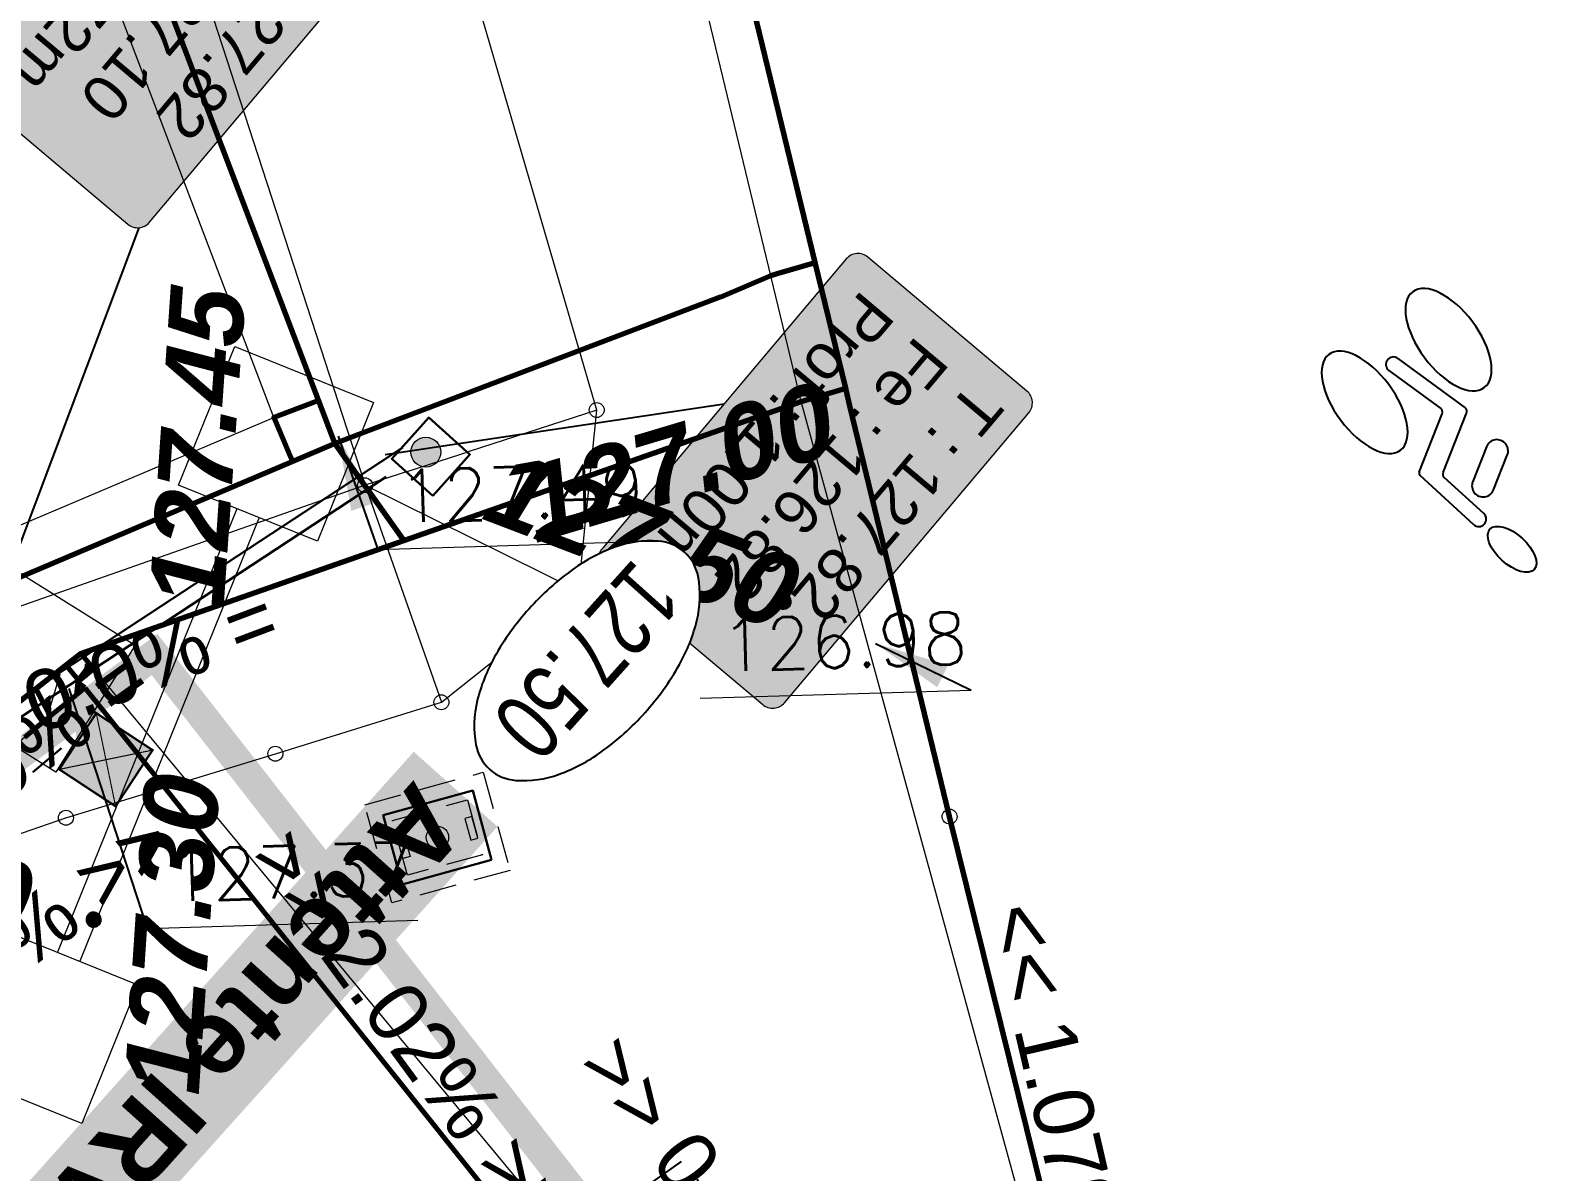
# Model space of a CAD drawing. Header units: metres. Extents: x -2858 to 512, y -1995 to 1252.
# Drawn here: x -1160.52 to -1150.42, y -980.19 to -972.56 of the extents above; entities that cross this region are included whole.
import ezdxf
from ezdxf import colors
from ezdxf.entities.mleader import LeaderData, LeaderLine
from ezdxf.enums import TextEntityAlignment as Align
from ezdxf.lldxf.tags import DXFTag
from ezdxf.math import Vec2, Vec3

# ---------------------------------------------------------------- set-up
doc = ezdxf.new("R2010")
doc.units = ezdxf.units.M
doc.header["$PDMODE"] = 33
doc.header["$PDSIZE"] = 0.1
for name, pattern in [('AEP-2', [3.9, 2.5, -0.2, 0.4, -0.2, 0.4, -0.2]), ('CACHE', [0.375, 0.25, -0.125]), ('CACHEX1', [0.375, 0.25, -0.125])]:
    doc.linetypes.add(name, pattern=pattern)
for name, color, linetype in [('--ui- Rsx Secs- CA projeté ouvrage', 7, 'CACHE'), ('04-NIV-COT', 1, 'Continuous'), ('05.2-EP-TXT', 5, 'Continuous'), ('07-AEP-RES', 94, 'AEP-2'), ('11-TEL-TXT', 6, 'Continuous'), ('DWG_Projet_-_Pro - 1', 7, 'Continuous')]:
    doc.layers.add(name, color=color, linetype=linetype)
for name, color, linetype, lineweight, true_color in [('03-HCH-15x40-10cm', 7, 'Continuous', 0, 0xb196e4), ('Ass - EP - Regards', 5, 'Continuous', 0, 0x0000ff), ('Ass - EP - Réseau', 5, 'Continuous', 0, 0x0000ff), ('Ass - EP - Textes - Regards', 5, 'Continuous', 0, 0x0000ff), ('Ass - EU - Regards', 1, 'Continuous', 0, 0xff0000), ('Ass - EU - Textes - Regards', 1, 'Continuous', 0, 0xff0000), ('Surface Projet - Textes - Altitudes', 7, 'Continuous', 0, 0x333399), ('Surface PROJET VOIRIE - Cotations - Cotation Points', 7, 'Continuous', 0, 0xc02000), ('Surface PROJET VOIRIE - Entrées en terre talus', 5, 'Continuous', 0, 0x0000ff), ("Surface PROJET VOIRIE - Réseaux d'écoulement", 7, 'Ligne écoulement', 70, 0x33cccc), ('Surface PROJET VOIRIE - Surfaces projet', 7, 'Continuous', 0, 0x333399), ('Surface PROJET VOIRIE - Textes - Altitudes', 7, 'Continuous', 0, 0x333399), ('Surface PROJET VOIRIE - Textes - Pente des côtés', 7, 'Continuous', 0, 0x333399), ("TERRAIN APRES TERR BAT - Lignes d'arêtes", 7, 'Continuous', 0, 0xc04040), ('TERRAIN APRES TERR BAT - Points', 7, 'Continuous', 0, 0x808000)]:
    doc.layers.add(name, color=color, linetype=linetype, lineweight=lineweight, true_color=true_color)
for name, color, linetype, lineweight in [('04-NIV-MSQ', 255, 'Continuous', 0), ('05.2-EP-160PVC', 5, 'Continuous', 30), ('05.2-EP-400PVC', 5, 'Continuous', 30), ('05.2-EP-RGD', 5, 'Continuous', 30), ('11-TEL-PVC28X2', 6, 'CACHE', 30), ('11-TEL-RGD', 6, 'Continuous', 30)]:
    doc.layers.add(name, color=color, linetype=linetype, lineweight=lineweight)
doc.layers.add('11-TEL-PAR', color=6, linetype='CACHEX1', lineweight=0, plot=False)
doc.styles.add('Altitude Surfaces projet', font='arialbi.ttf', dxfattribs={"height": 0.5})
doc.styles.add('ARIAL', font='arial.ttf')
doc.styles.add('ARIAL GRAS', font='arialbd.ttf')
doc.styles.add('Cotation', font='romans.shx')
doc.styles.add('CoteHor.3', font='arial.ttf', dxfattribs={"height": 0.0017})
doc.styles.add('Couches géologiques', font='arial.ttf', dxfattribs={"height": 0.3})
doc.styles.add('Mensura_Standard', font='arial.ttf', dxfattribs={"height": 1})
doc.styles.add('Pente Surfaces projet', font='arial.ttf', dxfattribs={"height": 0.4})
doc.styles.get("Standard").update_dxf_attribs({"font": 'arial.ttf'})
tags = doc.linetypes.add('Ligne écoulement', pattern='A,5,[">",Mensura_Standard,S=2,R=0,X=0,Y=-1],0', length=5).pattern_tags.tags
tags[13:14] = [DXFTag(74, 4), DXFTag(75, 0), DXFTag(340, '0'), DXFTag(46, 0.0), DXFTag(50, 0.0), DXFTag(44, 0.0), DXFTag(45, 0.0)]
doc.dimstyles.get("Standard").update_dxf_attribs({"dimtxt": 0.18, "dimasz": 0.18, "dimexe": 0.18, "dimexo": 0.0625, "dimgap": 0.09, "dimtad": 0, "dimtih": 1, "dimtoh": 1, "dimdec": 4, "dimzin": 0, "dimdsep": 46, "dimtxsty": 'Standard', "dimcen": 0.09, "dimadec": 0, "dimazin": 0, "dimtfac": 1, "dimtdec": 4, "dimtofl": 0, "dimtmove": 0, "dimatfit": 3, "dimfxl": 1, "dimtolj": 1, "dimtzin": 0, "dimarcsym": 0})

# ---------------------------------------------------------------- blocks, each defined once
blk = doc.blocks.new('TEL-L1T')
at = {"color": 255}
blk.add_wipeout([(-0.31, 0.24), (0.31, 0.24), (0.31, -0.24), (-0.31, -0.24)], dxfattribs=at)
blk.add_lwpolyline([(-0.31, 0.24), (0.31, 0.24), (0.31, -0.24), (-0.31, -0.24)], close=True)
at = {"lineweight": 9}
for points in [[(-0.21, 0.075), (-0.26, 0.075), (-0.26, -0.075), (-0.21, -0.075)], [(0.21, 0.075), (0.26, 0.075), (0.26, -0.075), (0.21, -0.075)]]:
    blk.add_lwpolyline(points, close=True, dxfattribs=at)
blk.add_circle((0, 0), 0.075, dxfattribs=at)
at = {"layer": '11-TEL-PAR'}
for points in [[(-0.41, 0.34), (0.41, 0.34), (0.41, -0.34), (-0.41, -0.34)], [(-0.26, 0.19), (0.26, 0.19), (0.26, -0.19), (-0.26, -0.19)]]:
    blk.add_lwpolyline(points, close=True, dxfattribs=at)
blk = doc.blocks.new('_None')
blk = doc.blocks.new("Chambre de tirage Contrôle d'Accès")
at = {"layer": '--ui- Rsx Secs- CA projeté ouvrage', "linetype": 'ByBlock', "ltscale": 2, "true_color": 0xffffff}
h = blk.add_hatch(color=7, dxfattribs=at)
h.dxf.hatch_style = 1
h.paths.add_polyline_path([(-0.15, 0.15), (0.15, 0.15), (0.15, -0.15), (-0.15, -0.15)])
at = {"layer": '--ui- Rsx Secs- CA projeté ouvrage', "const_width": 0.01}
blk.add_lwpolyline([(-0.15, 0.15), (0.15, 0.15), (0.15, -0.15), (-0.15, -0.15)], close=True, dxfattribs=at)
at = {"layer": '--ui- Rsx Secs- CA projeté ouvrage', "const_width": 0.005}
for points in [[(-0.15, -0.15), (0.15, 0.15)], [(-0.15, 0.15), (0.15, -0.15)]]:
    blk.add_lwpolyline(points, dxfattribs=at)
blk = doc.blocks.new('cyciste')
at = {"layer": 'DWG_Projet_-_Pro - 1', "color": 7, "linetype": 'Continuous', "ltscale": 2}
for p, q in [((-0.126, 0.35), (0.156, -0.047)), ((-0.207, 0.291), (0, 0)), ((0, -0.034), (-0.236, -0.389)), ((0.157, -0.07), (-0.076, -0.419)), ((0.136, -0.844), (-0.234, -0.426)), ((0.211, -0.778), (-0.074, -0.456))]:
    blk.add_line(p, q, dxfattribs=at)
at = {"layer": 'DWG_Projet_-_Pro - 1', "ltscale": 2, "flags": 128}
blk.add_lwpolyline([(-0.318, -0.142), (-0.18, 0.066, 1.000283), (-0.304, 0.15), (-0.443, -0.058, 1.0002)], format="xyb", close=True, dxfattribs=at)
at = {"layer": 'DWG_Projet_-_Pro - 1', "color": 7, "linetype": 'Continuous', "ltscale": 2}
for centre, radius, start, end in [((-0.166, 0.32), 0.05, 35.4457, 215.4336), ((-0.024, -0.017), 0.03, 326.3439, 35.3506), ((0.14, -0.059), 0.02, 326.332, 35.3547), ((-0.211, -0.406), 0.03, 146.314, 221.4883), ((-0.051, -0.436), 0.03, 146.3021, 221.4553), ((0.173, -0.811), 0.05, 221.4684, 41.4563)]:
    blk.add_arc(centre, radius, start, end, dxfattribs=at)
for centre, major_axis, start_param, end_param in [((-0.341, 0.564), (-0.116, 0.163), 6.283185, 12.566361), ((0.414, -0.604), (-0.166, 0.364), 0, 6.283175), ((-0.222, -0.895), (-0.166, 0.364), 0, 6.283175)]:
    blk.add_ellipse(centre, major_axis=major_axis, ratio=0.5, start_param=start_param, end_param=end_param, dxfattribs=at)
blk = doc.blocks.new('NIV-HG')
h = blk.add_hatch(color=256)
edge = h.paths.add_edge_path()
edge.add_arc((0.1, -0.1), 0.0187, 180, 360)
edge.add_arc((0.1, -0.1), 0.0187, 0, 180)
blk.add_lwpolyline([(0.0812, -0.1, 1), (0.1187, -0.1, 1)], format="xyb", close=True)
at = {"layer": '04-NIV-MSQ', "flags": 128}
blk.add_lwpolyline([(0.175, -0.375), (0.1811, -0.3387), (0.1985, -0.3063), (0.2379, -0.2654), (0.2848, -0.2336), (0.3404, -0.2087), (0.3988, -0.1915), (0.4739, -0.1791), (0.55, -0.175), (0.6261, -0.1791), (0.7012, -0.1915), (0.7596, -0.2087), (0.8152, -0.2336), (0.8621, -0.2654), (0.9015, -0.3063), (0.9189, -0.3387), (0.925, -0.375), (0.9189, -0.4113), (0.9015, -0.4437), (0.8621, -0.4846), (0.8152, -0.5164), (0.7596, -0.5413), (0.7012, -0.5585), (0.6261, -0.5709), (0.55, -0.575), (0.4739, -0.5709), (0.3988, -0.5585), (0.3404, -0.5413), (0.2848, -0.5164), (0.2379, -0.4846), (0.1985, -0.4437), (0.1811, -0.4113)], close=True, dxfattribs=at)
blk.add_wipeout([(0.175, -0.375), (0.1811, -0.3387), (0.1985, -0.3063), (0.2379, -0.2654), (0.2848, -0.2336), (0.3404, -0.2087), (0.3988, -0.1915), (0.4739, -0.1791), (0.55, -0.175), (0.6261, -0.1791), (0.7012, -0.1915), (0.7596, -0.2087), (0.8152, -0.2336), (0.8621, -0.2654), (0.9015, -0.3063), (0.9189, -0.3387), (0.925, -0.375), (0.9189, -0.4113), (0.9015, -0.4437), (0.8621, -0.4846), (0.8152, -0.5164), (0.7596, -0.5413), (0.7012, -0.5585), (0.6261, -0.5709), (0.55, -0.575), (0.4739, -0.5709), (0.3988, -0.5585), (0.3404, -0.5413), (0.2848, -0.5164), (0.2379, -0.4846), (0.1985, -0.4437), (0.1811, -0.4113)]).dxf.layer = '04-NIV-MSQ'
blk.add_lwpolyline([(0.175, -0.375, 0.166601), (0.1985, -0.4437, 0.105514), (0.2848, -0.5164, 0.068239), (0.3988, -0.5585, 0.054409), (0.55, -0.575, 0.054409), (0.7012, -0.5585, 0.068239), (0.8152, -0.5164, 0.105514), (0.9015, -0.4437, 0.166601), (0.925, -0.375, 0.166601), (0.9015, -0.3063, 0.105514), (0.8152, -0.2336, 0.068239), (0.7012, -0.1915, 0.054409), (0.55, -0.175, 0.054409), (0.3988, -0.1915, 0.068239), (0.2848, -0.2336, 0.105514), (0.1985, -0.3063, 0.166601)], format="xyb", close=True)
at = {"style": 'ARIAL', "width": 0.75}
blk.add_attdef('COTE', text='', height=0.175, dxfattribs=at).set_placement((0.55, -0.375), align=Align.MIDDLE_CENTER)
blk = doc.blocks.new('EP-PDC')
at = {"color": 255, "lineweight": 0}
blk.add_wipeout([(0.185, 0.185), (-0.185, 0.185), (-0.185, -0.185), (0.185, -0.185)], dxfattribs=at)
at = {"lineweight": 0}
h = blk.add_hatch(color=256, dxfattribs=at)
h.dxf.hatch_style = 1
edge = h.paths.add_edge_path()
edge.add_arc((0, -0.045), 0.1, 0, 360)
blk.add_lwpolyline([(0.185, 0.185), (-0.185, 0.185), (-0.185, -0.185), (0.185, -0.185)], close=True)
blk.add_circle((0, -0.045), 0.1, dxfattribs=at)
blk = doc.blocks.new('MENSURA_LEADER139', base_point=(-1117.772, -999.364))
at = {"layer": 'Surface PROJET VOIRIE - Cotations - Cotation Points'}
blk.add_line((-1117.772, -999.364), (-1115.962, -999.364), dxfattribs=at)
at = {"layer": 'Surface PROJET VOIRIE - Cotations - Cotation Points', "style": 'Cotation'}
blk.add_text('127.37', height=0.35, dxfattribs=at).set_placement((-1117.627, -998.839), align=Align.TOP_LEFT)
blk = doc.blocks.new('MENSURA_LEADER140', base_point=(-1116.156, -996.878))
at = {"layer": 'Surface PROJET VOIRIE - Cotations - Cotation Points'}
blk.add_line((-1116.156, -996.878), (-1114.345, -996.878), dxfattribs=at)
at = {"layer": 'Surface PROJET VOIRIE - Cotations - Cotation Points', "style": 'Cotation'}
blk.add_text('127.49', height=0.35, dxfattribs=at).set_placement((-1116.01, -996.353), align=Align.TOP_LEFT)
blk = doc.blocks.new('MENSURA_LEADER141', base_point=(-1114.032, -997.937))
at = {"layer": 'Surface PROJET VOIRIE - Cotations - Cotation Points'}
blk.add_line((-1114.032, -997.937), (-1112.221, -997.937), dxfattribs=at)
at = {"layer": 'Surface PROJET VOIRIE - Cotations - Cotation Points', "style": 'Cotation'}
blk.add_text('126.98', height=0.35, dxfattribs=at).set_placement((-1113.886, -997.412), align=Align.TOP_LEFT)
blk = doc.blocks.new('MENSURA_LEADER217', base_point=(-1114.446, -998.004))
at = {"layer": 'Ass - EP - Textes - Regards', "true_color": 0xffffff}
h = blk.add_hatch(color=7, dxfattribs=at)
edge = h.paths.add_edge_path(flags=0)
edge.add_arc((-1116.129, -1000.037), 0.102, 138.1618, 228.1618)
edge.add_line((-1116.197, -1000.114), (-1115.162, -1001.041))
edge.add_arc((-1115.093, -1000.964), 0.102, 228.1618, 318.1618)
edge.add_line((-1115.017, -1001.033), (-1113.326, -999.144))
edge.add_arc((-1113.402, -999.076), 0.102, 318.1618, 408.1618)
edge.add_line((-1113.334, -999), (-1114.37, -998.072))
edge.add_arc((-1114.438, -998.149), 0.102, 48.1618, 138.1618)
edge.add_line((-1114.514, -998.08), (-1116.205, -999.969))
at = {"layer": 'Ass - EP - Textes - Regards', "color": 5, "true_color": 0x0000ff, "flags": 128}
blk.add_lwpolyline([(-1116.205, -999.969), (-1116.205, -999.969, 0.414214), (-1116.197, -1000.114), (-1115.162, -1001.041), (-1115.162, -1001.041, 0.414214), (-1115.017, -1001.033), (-1113.326, -999.144), (-1113.326, -999.144, 0.414214), (-1113.334, -999), (-1114.37, -998.072), (-1114.37, -998.072, 0.414214), (-1114.514, -998.08)], format="xyb", close=True, dxfattribs=at)
at = {"layer": 'Ass - EP - Textes - Regards', "color": 5, "true_color": 0x0000ff, "style": 'Couches géologiques'}
for s, p in [('Prof : 1.00m', (-1114.189, -998.482)), ('Fe : 126.82', (-1113.836, -998.799)), ('T : 127.82', (-1113.482, -999.116))]:
    blk.add_text(s, height=0.3, rotation=228.1618, dxfattribs=at).set_placement(p, align=Align.TOP_LEFT)
blk = doc.blocks.new('Default_SymbolReg')
at = {"color": 7, "linetype": 'Continuous', "lineweight": 0, "flags": 128}
blk.add_lwpolyline([(-0.5, -0.5), (-0.5, 0.5), (0.5, 0.5), (0.5, -0.5), (-0.5, -0.5)], dxfattribs=at)
blk = doc.blocks.new('MENSURA_LEADER261', base_point=(-1117.044, -991.617))
at = {"layer": 'Ass - EU - Textes - Regards', "true_color": 0xffffff}
h = blk.add_hatch(color=7, dxfattribs=at)
edge = h.paths.add_edge_path(flags=0)
edge.add_arc((-1118.727, -993.65), 0.102, 138.1618, 228.1618)
edge.add_line((-1118.795, -993.727), (-1117.76, -994.654))
edge.add_arc((-1117.691, -994.577), 0.102, 228.1618, 318.1618)
edge.add_line((-1117.615, -994.646), (-1115.924, -992.757))
edge.add_arc((-1116.001, -992.689), 0.102, 318.1618, 408.1618)
edge.add_line((-1115.932, -992.613), (-1116.968, -991.685))
edge.add_arc((-1117.036, -991.762), 0.102, 48.1618, 138.1618)
edge.add_line((-1117.113, -991.693), (-1118.803, -993.582))
at = {"layer": 'Ass - EU - Textes - Regards', "color": 1, "true_color": 0xff0000, "flags": 128}
blk.add_lwpolyline([(-1118.803, -993.582), (-1118.803, -993.582, 0.414214), (-1118.795, -993.727), (-1117.76, -994.654), (-1117.76, -994.654, 0.414214), (-1117.615, -994.646), (-1115.924, -992.757), (-1115.924, -992.757, 0.414214), (-1115.932, -992.613), (-1116.968, -991.685), (-1116.968, -991.685, 0.414214), (-1117.113, -991.693)], format="xyb", close=True, dxfattribs=at)
at = {"layer": 'Ass - EU - Textes - Regards', "color": 1, "true_color": 0xff0000, "style": 'Couches géologiques'}
for s, p in [('Prof : 0.72m', (-1116.788, -992.095)), ('Fe : 127.10', (-1116.434, -992.412)), ('T : 127.82', (-1116.08, -992.729))]:
    blk.add_text(s, height=0.3, rotation=228.1618, dxfattribs=at).set_placement(p, align=Align.TOP_LEFT)
blk = doc.blocks.new('PENTE')
at = {"layer": 'Surface PROJET VOIRIE - Textes - Pente des côtés', "color": 96, "true_color": 0x008000, "style": 'Pente Surfaces projet'}
for s, rotation, p in [('<< 1.07% <<', 59.3545, (3074.551, -528.605)), ('>> 0.49% >>', 83.7083, (3076.583, -529.619)), ('= 0.0% =', 157.0307, (3077.016, -535.246)), ('= 0.0% =', 172.074, (3077.995, -535.322))]:
    blk.add_text(s, height=0.4, rotation=rotation, dxfattribs=at).set_placement(p, align=Align.MIDDLE_CENTER)
at = {"layer": 'Surface PROJET VOIRIE - Textes - Pente des côtés', "color": 24, "true_color": 0x993300, "style": 'Pente Surfaces projet'}
for s, rotation, p in [('>> 2.02% >>', 82.6352, (3077.243, -532.138)), ('>> 1.98% >>', 173.4848, (3079.108, -534.448))]:
    blk.add_text(s, height=0.4, rotation=rotation, dxfattribs=at).set_placement(p, align=Align.MIDDLE_CENTER)
blk = doc.blocks.new('ALTI')
at = {"layer": 'Surface PROJET VOIRIE - Textes - Altitudes', "color": 96, "true_color": 0x008000, "style": 'Altitude Surfaces projet'}
for s, rotation, p in [('127.50', 110.9517, (3606.764, -827.166)), ('127.00', 148.4775, (3606.745, -826.904)), ('127.50', 120.4021, (3612, -829.449)), ('127.45', 217.8911, (3608.748, -828.147))]:
    blk.add_text(s, height=0.5, rotation=rotation, dxfattribs=at).set_placement(p, align=Align.MIDDLE_LEFT)
at = {"layer": 'Surface PROJET VOIRIE - Textes - Altitudes', "color": 24, "true_color": 0x993300, "style": 'Altitude Surfaces projet'}
blk.add_text('127.30', height=0.5, rotation=218.06, dxfattribs=at).set_placement((3611.283, -826.1), align=Align.MIDDLE_LEFT)
blk = doc.blocks.new('ASSAI')
at = {"layer": 'Ass - EP - Réseau', "flags": 128}
for points in [[(1293.761, -273.877), (1296.769, -272.792)], [(1293.816, -274.027), (1296.824, -272.943)]]:
    blk.add_lwpolyline(points, dxfattribs=at)
at = {"layer": 'Surface PROJET VOIRIE - Entrées en terre talus', "flags": 128}
for points in [[(1287.114, -276.458), (1290.443, -271.619), (1290.508, -271.525), (1290.57, -271.434), (1292.172, -269.106), (1293.654, -266.932), (1294.571, -265.799)], [(1294.859, -275.03), (1293.197, -274.25), (1289.406, -281.587)]]:
    blk.add_lwpolyline(points, dxfattribs=at)
for points in [[(1295.252, -274.028), (1295.253, -274.03), (1295.255, -274.026)], [(1295.427, -274.168), (1295.609, -274.225), (1295.67, -274.055)]]:
    blk.add_lwpolyline(points, close=True, dxfattribs=at)
at = {"layer": "Surface PROJET VOIRIE - Réseaux d'écoulement", "flags": 128}
for points in [[(1296.089, -263.924), (1295.827, -263.853), (1294.571, -265.799), (1293.654, -266.932), (1292.172, -269.106), (1290.57, -271.434), (1290.508, -271.525), (1290.502, -271.533)], [(1295.385, -273.986), (1295.407, -273.853), (1296.205, -269.116)], [(1293.054, -273.829), (1293.229, -273.054), (1290.765, -271.696), (1290.502, -271.533), (1290.443, -271.619), (1290.012, -272.245), (1287.114, -276.458), (1284.749, -280.009), (1283.373, -282.075), (1283.337, -282.207), (1283.4, -282.33)], [(1293.054, -273.829), (1290.603, -272.563), (1290.274, -272.408), (1290.236, -272.385), (1290.012, -272.245)], [(1295.232, -274.158), (1293.229, -273.054)], [(1292.913, -274.103), (1293.054, -273.829)], [(1293.054, -273.829), (1292.913, -274.103)], [(1293.333, -273.96), (1293.054, -273.829)], [(1293.054, -273.829), (1293.333, -273.96)], [(1293.197, -274.25), (1293.314, -274.002), (1293.333, -273.96)], [(1293.333, -273.96), (1298.271, -276.28)], [(1298.271, -276.28), (1293.333, -273.96)], [(1295.385, -273.986), (1295.456, -273.996)], [(1295.385, -273.986), (1295.392, -274.042)], [(1295.392, -274.042), (1295.456, -273.996)], [(1295.609, -274.225), (1295.67, -274.055), (1295.674, -274.03), (1295.456, -273.996)], [(1292.913, -274.103), (1288.852, -281.962)], [(1288.852, -281.962), (1292.913, -274.103)], [(1293.197, -274.25), (1293.197, -274.25), (1292.923, -274.108), (1292.913, -274.103)], [(1295.232, -274.158), (1295.252, -274.028), (1295.255, -274.026), (1295.317, -274.035), (1295.376, -274.044), (1295.387, -274.045), (1295.392, -274.042)], [(1295.255, -274.08), (1295.283, -274.059), (1295.375, -274.051), (1295.387, -274.045)], [(1295.359, -274.157), (1295.375, -274.051)], [(1295.392, -274.042), (1295.392, -274.042)], [(1295.392, -274.042), (1295.392, -274.042)], [(1295.711, -274.036), (1295.674, -274.03)], [(1295.711, -274.036), (1295.901, -274.065)], [(1295.609, -274.225), (1295.232, -274.158)], [(1298.499, -274.741), (1295.232, -274.158)], [(1295.232, -274.158), (1298.499, -274.741)], [(1295.232, -274.158), (1295.609, -274.225)], [(1293.197, -274.25), (1293.197, -274.25)]]:
    blk.add_lwpolyline(points, dxfattribs=at)
at = {"layer": 'Surface PROJET VOIRIE - Surfaces projet', "flags": 128}
blk.add_lwpolyline([(1311.34, -260.56), (1308.321, -260.044), (1304.093, -259.64), (1303.272, -264.604), (1301.837, -264.317), (1302.739, -259.267), (1300.398, -259.069), (1299.615, -263.97), (1297.207, -263.609), (1296.205, -269.116), (1295.385, -273.986), (1300.389, -274.752)], dxfattribs=at)
blk.add_lwpolyline([(1295.827, -263.853), (1290.765, -271.696), (1283.531, -282.184), (1285.3, -283.764), (1292.228, -287.732), (1292.627, -288.401), (1292.162, -289.576), (1298.944, -293.287), (1300.732, -290.683), (1304.697, -292.81), (1307.117, -293.804), (1309.374, -289.36), (1310.836, -282.991), (1306.638, -290.104), (1300.558, -287.235), (1299.053, -289.781), (1293.185, -286.612), (1294.128, -284.965), (1288.852, -281.962), (1293.054, -273.829), (1298.271, -276.28), (1298.499, -274.741), (1295.232, -274.158), (1296.734, -264.098)], close=True, dxfattribs=at)
at = {"layer": "TERRAIN APRES TERR BAT - Lignes d'arêtes", "flags": 128}
for points in [[(1297.618, -274.335), (1296.116, -273.5), (1296.116, -273.5), (1294.864, -272.743), (1294.864, -272.743), (1293.868, -272.146), (1293.069, -272.011), (1292.702, -271.961), (1291.72, -272.676), (1286.509, -281.049), (1286.305, -282.395), (1286.305, -282.395), (1286.28, -282.544), (1286.432, -282.742)], [(1293.127, -273.493), (1292.702, -271.961)], [(1291.72, -272.676), (1293.127, -273.493), (1293.868, -272.146)], [(1288.177, -282.018), (1293.127, -273.493), (1299.482, -276.99), (1298.612, -278.362)]]:
    blk.add_lwpolyline(points, dxfattribs=at)
at = {"layer": 'TERRAIN APRES TERR BAT - Points'}
for p in [(1292.172, -269.106), (1292.702, -271.961), (1292.702, -271.961), (1293.069, -272.011), (1293.069, -272.011), (1293.868, -272.146), (1293.868, -272.146), (1291.72, -272.676), (1291.72, -272.676), (1294.864, -272.743), (1294.864, -272.743), (1294.864, -272.743), (1294.864, -272.743), (1293.127, -273.493), (1296.116, -273.5), (1296.116, -273.5), (1296.116, -273.5), (1296.116, -273.5)]:
    blk.add_point(p, dxfattribs=at)
at = {"layer": 'Ass - EP - Regards', "rotation": 199.817300292906}
for p in [(1297.267, -272.698, 127.7), (1293.318, -274.121)]:
    blk.add_blockref('Default_SymbolReg', p, dxfattribs=at)
at = {"layer": 'Ass - EP - Textes - Regards', "rotation": 133.5650505867652}
blk.add_blockref('MENSURA_LEADER217', (1289.753, -272.11), dxfattribs=at)
at = {"layer": 'Ass - EU - Regards', "rotation": 189.8217370722875}
blk.add_blockref('Default_SymbolReg', (1295.526, -274.331, 127.82), dxfattribs=at)
at = {"layer": 'Ass - EU - Textes - Regards', "rotation": 133.5650505867652}
blk.add_blockref('MENSURA_LEADER261', (1290.19, -277.413), dxfattribs=at)
at = {"layer": 'Surface PROJET VOIRIE - Cotations - Cotation Points', "rotation": 133.5650505867652}
for name, p in [('MENSURA_LEADER141', (1292.694, -270.875)), ('MENSURA_LEADER139', (1296.305, -272.602)), ('MENSURA_LEADER140', (1293.39, -273.144))]:
    blk.add_blockref(name, p, dxfattribs=at)
at = {"layer": 'Surface PROJET VOIRIE - Textes - Altitudes', "color": 105, "true_color": 0x339966, "style": 'CoteHor.3'}
for s, p in [('126.88', (1292.172, -269.106)), ('126.80', (1290.571, -271.433)), ('126.79', (1290.508, -271.524)), ('126.79', (1290.443, -271.619)), ('127.45', (1295.252, -274.027)), ('127.45', (1295.253, -274.03)), ('127.45', (1295.255, -274.026)), ('127.33', (1295.67, -274.054)), ('127.47', (1295.427, -274.167)), ('127.82', (1293.197, -274.249)), ('127.45', (1295.61, -274.225))]:
    blk.add_text(s, height=0.0017, rotation=133.5651, dxfattribs=at).set_placement(p, align=Align.TOP_LEFT)
at = {"layer": 'Surface PROJET VOIRIE - Textes - Altitudes', "color": 96, "true_color": 0x008000, "style": 'CoteHor.3'}
for s, rotation, p in [('127.00', 146.282, (1290.773, -271.702)), ('127.50', 108.7562, (1293.053, -273.826)), ('127.45', 215.6957, (1295.23, -274.16))]:
    blk.add_text(s, height=0.0017, rotation=rotation, dxfattribs=at).set_placement(p, align=Align.MIDDLE_LEFT)
at = {"layer": 'Surface PROJET VOIRIE - Textes - Altitudes', "color": 24, "true_color": 0x993300, "style": 'CoteHor.3'}
blk.add_text('127.30', height=0.0017, rotation=215.8646, dxfattribs=at).set_placement((1295.393, -273.98), align=Align.MIDDLE_LEFT)
at = {"layer": 'Ass - EP - Textes - Regards', "linetype": 'Continuous', "lineweight": 0}
blk.add_leader([(1292.884, -273.531), (1291.122, -272.069)], dimstyle='Standard', override={"dimasz": 0, "dimldrblk": 'None'}, dxfattribs=at)
at = {"layer": 'Ass - EU - Textes - Regards', "linetype": 'Continuous', "lineweight": 0}
blk.add_leader([(1295.301, -274.813), (1292.852, -275.767)], dimstyle='Standard', override={"dimasz": 0, "dimldrblk": 'None'}, dxfattribs=at)
at = {"layer": 'Surface PROJET VOIRIE - Cotations - Cotation Points', "linetype": 'Continuous', "lineweight": 0}
for points in [[(1291.64, -270.248), (1291.446, -269.563)], [(1295.459, -274.062), (1296.305, -272.602)], [(1293.003, -273.846), (1293.39, -273.144)]]:
    blk.add_leader(points, dimstyle='Standard', override={"dimasz": 0.5}, dxfattribs=at)

msp = doc.modelspace()

# ---------------------------------------------------------------- block references
at = {"ltscale": 2, "rotation": 192.1959294941098}
msp.add_blockref('cyciste', (-1151.072, -975.554), dxfattribs=at)
at = {"layer": '05.2-EP-RGD', "rotation": 228.1617603435354}
msp.add_blockref('EP-PDC', (-1157.844, -975.414), dxfattribs=at)
at = {"layer": '11-TEL-RGD', "rotation": 195.3154754979709}
msp.add_blockref('TEL-L1T', (-1157.8, -977.96), dxfattribs=at)

# ---------------------------------------------------------------- next in the draw order: linework, layer by layer
at = {"layer": '03-HCH-15x40-10cm', "const_width": 0.2, "flags": 128}
msp.add_lwpolyline([(-1164.121, -993.492), (-1160.996, -997.459), (-1155.298, -992.972), (-1158.24, -989.021), (-1157.005, -988.151), (-1154.029, -992.056), (-1152.231, -990.685), (-1155.213, -986.619), (-1153.272, -984.976), (-1159.69, -976.737), (-1163.597, -979.634), (-1160.403, -983.751), (-1161.546, -984.733)], dxfattribs=at)

# ---------------------------------------------------------------- next in the draw order: leaders
at = {"layer": '11-TEL-TXT'}
ml = msp.add_multileader_mtext('Standard', dxfattribs=at)
ml.set_content('Attente IRVE', color=256, style='ARIAL GRAS')
ml.set_leader_properties()
ml.set_arrow_properties(name='NONE')
ml.build(insert=Vec2(0, 0))
ml.multileader.update_dxf_attribs({"arrow_head_size": 0.5, "scale": 0.125})
ctx = ml.context
ctx.base_point, ctx.scale, ctx.char_height, ctx.arrow_head_size, ctx.landing_gap_size, ctx.plane_origin, ctx.plane_x_axis, ctx.plane_y_axis = Vec3(-1157.621, -977.566), 0.125, 0.5, 0.5, 0.25, Vec3(-1153.219, -971.27), Vec3(-0.66703, -0.745031), Vec3(0.745031, -0.66703)
ctx.text_align_type = 2
notes = []
notes.append((ctx, [(0, (1, 1, 0), (-1161.156, -981.515), (0.66703, 0.745031), 0.605, [(0, [(-1165.9, -981.897)], 0, [])])]))
ctx.mtext.insert, ctx.mtext.text_direction, ctx.mtext.alignment, ctx.mtext.line_spacing_factor, ctx.mtext.flow_direction = Vec3(-1160.397, -981.048), Vec3(-0.66703, -0.745031), 3, 0.9, 5
ctx.mtext.has_bg_fill, ctx.mtext.bg_color, ctx.mtext.bg_scale_factor, ctx.mtext.bg_transparency, ctx.mtext.use_window_bg_color = 1, -1023410125, 1.25, 0, 0
for ctx, leaders in notes:
    for number, flags, end, landing, length, lines in leaders:
        leader = LeaderData()
        leader.index, (leader.has_last_leader_line, leader.has_dogleg_vector, leader.attachment_direction) = number, flags
        leader.last_leader_point, leader.dogleg_vector, leader.dogleg_length = Vec3(end), Vec3(landing), length
        for number, points, colour, breaks in lines:
            line = LeaderLine()
            line.index, line.vertices, line.color, line.breaks = number, Vec3.list(points), colors.encode_raw_color(colour), breaks
            leader.lines.append(line)
        ctx.leaders.append(leader)

# ---------------------------------------------------------------- next in the draw order: linework, layer by layer
at = {"layer": '11-TEL-PVC28X2', "color": 0, "flags": 128}
msp.add_lwpolyline([(-1160.311, -977.363), (-1169.865, -985.274), (-1174.468, -988.962), (-1183.404, -995.603)], dxfattribs=at)

# ---------------------------------------------------------------- next in the draw order: block references
at = {"layer": '--ui- Rsx Secs- CA projeté ouvrage', "ltscale": 15, "xscale": 1.5, "yscale": 1.5, "rotation": 326.679454167776}
msp.add_blockref("Chambre de tirage Contrôle d'Accès", (-1160.015, -977.44), dxfattribs=at)

# ---------------------------------------------------------------- next in the draw order: block references
at = {"layer": '04-NIV-COT', "xscale": 2.600000000000001, "yscale": 2.600000000000001, "zscale": 2.600000000000001, "rotation": 228.1617603435354}
msp.add_blockref('NIV-HG', (-1159.73, -978.489), dxfattribs=at).add_auto_attribs({'COTE': '127.70'})

# ---------------------------------------------------------------- next in the draw order: block references
at = {"layer": '05.2-EP-TXT', "rotation": 228.1617603435354}
msp.add_blockref('ASSAI', (-91.968, -194.614), dxfattribs=at)

# ---------------------------------------------------------------- next in the draw order: linework, layer by layer
at = {"layer": '05.2-EP-160PVC', "lineweight": -3, "flags": 128}
msp.add_lwpolyline([(-1169.432, -982.75), (-1161.709, -977.765), (-1158.028, -975.35)], dxfattribs=at)
at = {"layer": '05.2-EP-400PVC', "flags": 128}
msp.add_lwpolyline([(-1175.745, -987.126), (-1158.142, -975.548)], dxfattribs=at)

# ---------------------------------------------------------------- next in the draw order: leaders
at = {"layer": '11-TEL-TXT', "color": 242, "true_color": 0xcd2027}
ml = msp.add_multileader_mtext('Standard', dxfattribs=at)
ml.set_content('COFFRET cibe', color=(205, 32, 39), style='ARIAL GRAS')
ml.set_leader_properties()
ml.set_arrow_properties(name='NONE')
ml.build(insert=Vec2(0, 0))
ml.multileader.update_dxf_attribs({"arrow_head_size": 0.5, "scale": 0.125})
ctx = ml.context
ctx.base_point, ctx.scale, ctx.char_height, ctx.arrow_head_size, ctx.landing_gap_size, ctx.plane_origin, ctx.plane_x_axis, ctx.plane_y_axis = Vec3(-1159.615, -969.167), 0.125, 0.5, 0.5, 0.25, Vec3(-1160.956, -962.163), Vec3(-0.66703, -0.745031), Vec3(0.745031, -0.66703)
ctx.text_align_type = 2
notes = []
notes.append((ctx, [(0, (1, 1, 0), (-1163.575, -973.59), (0.66703, 0.745031), 0.605, [(0, [(-1164.233, -976.55)], 0, [])])]))
ctx.mtext.insert, ctx.mtext.text_direction, ctx.mtext.alignment, ctx.mtext.line_spacing_factor, ctx.mtext.flow_direction = Vec3(-1162.815, -973.122), Vec3(-0.66703, -0.745031), 3, 0.9, 5
ctx.mtext.has_bg_fill, ctx.mtext.bg_color, ctx.mtext.bg_scale_factor, ctx.mtext.bg_transparency, ctx.mtext.use_window_bg_color = 1, -1023410125, 1.25, 0, 0
for ctx, leaders in notes:
    for number, flags, end, landing, length, lines in leaders:
        leader = LeaderData()
        leader.index, (leader.has_last_leader_line, leader.has_dogleg_vector, leader.attachment_direction) = number, flags
        leader.last_leader_point, leader.dogleg_vector, leader.dogleg_length = Vec3(end), Vec3(landing), length
        for number, points, colour, breaks in lines:
            line = LeaderLine()
            line.index, line.vertices, line.color, line.breaks = number, Vec3.list(points), colors.encode_raw_color(colour), breaks
            leader.lines.append(line)
        ctx.leaders.append(leader)

# ---------------------------------------------------------------- next in the draw order: block references
at = {"layer": 'Surface Projet - Textes - Altitudes', "rotation": 228.1617603435354}
msp.add_blockref('ALTI', (1864.659, 1159.814), dxfattribs=at)

# ---------------------------------------------------------------- next in the draw order: block references
at = {"layer": '04-NIV-COT', "xscale": 2.600000000000001, "yscale": 2.600000000000001, "zscale": 2.600000000000001, "rotation": 228.1617603435354}
msp.add_blockref('NIV-HG', (-1155.12, -976.363), dxfattribs=at).add_auto_attribs({'COTE': '127.50'})

# ---------------------------------------------------------------- next in the draw order: linework, layer by layer
at = {"layer": '07-AEP-RES', "color": 4, "flags": 128}
msp.add_lwpolyline([(-1185.412, -947.975), (-1185.56, -949.887), (-1183.601, -964.929), (-1187.938, -970.718), (-1182.861, -980.488), (-1174.586, -993.589), (-1183.908, -1000.527), (-1183.765, -1008.579), (-1179.983, -1013.593), (-1153.055, -993.418), (-1152.209, -987.729), (-1156.138, -980.102), (-1169.015, -989.188), (-1172.186, -984.993)], dxfattribs=at)

# ---------------------------------------------------------------- next in the draw order: block references
at = {"layer": 'Surface PROJET VOIRIE - Textes - Pente des côtés', "rotation": 223.6617603435353}
msp.add_blockref('PENTE', (1435.59, 760.299), dxfattribs=at)

doc.saveas('drawing.dxf')
